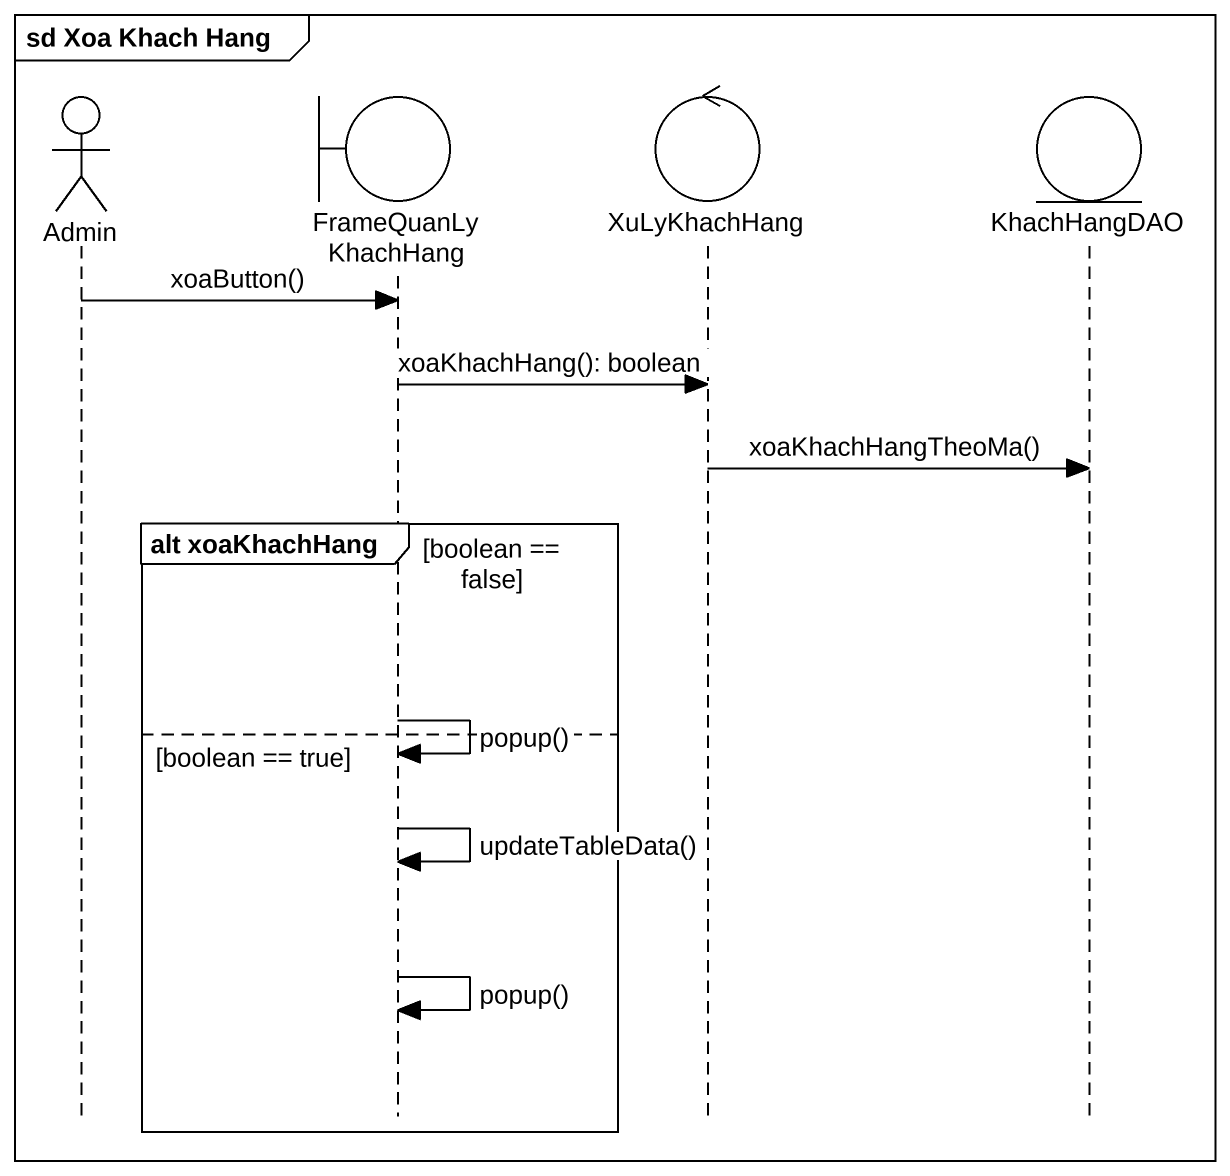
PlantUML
@startuml
mainframe sd Xoa Khach Hang
hide footbox
actor Admin
boundary FrameQuanLyKhachHang
control XuLyKhachHang
entity KhachHangDAO

Admin -> FrameQuanLyKhachHang : xoaButton()
FrameQuanLyKhachHang -> XuLyKhachHang : xoaKhachHang(): boolean
XuLyKhachHang -> KhachHangDAO : xoaKhachHangTheoMa()
group alt xoaKhachHang [boolean == false]
  FrameQuanLyKhachHang -> FrameQuanLyKhachHang : popup()
else boolean == true
  FrameQuanLyKhachHang -> FrameQuanLyKhachHang : updateTableData()
  FrameQuanLyKhachHang -> FrameQuanLyKhachHang : popup()
end
@enduml
